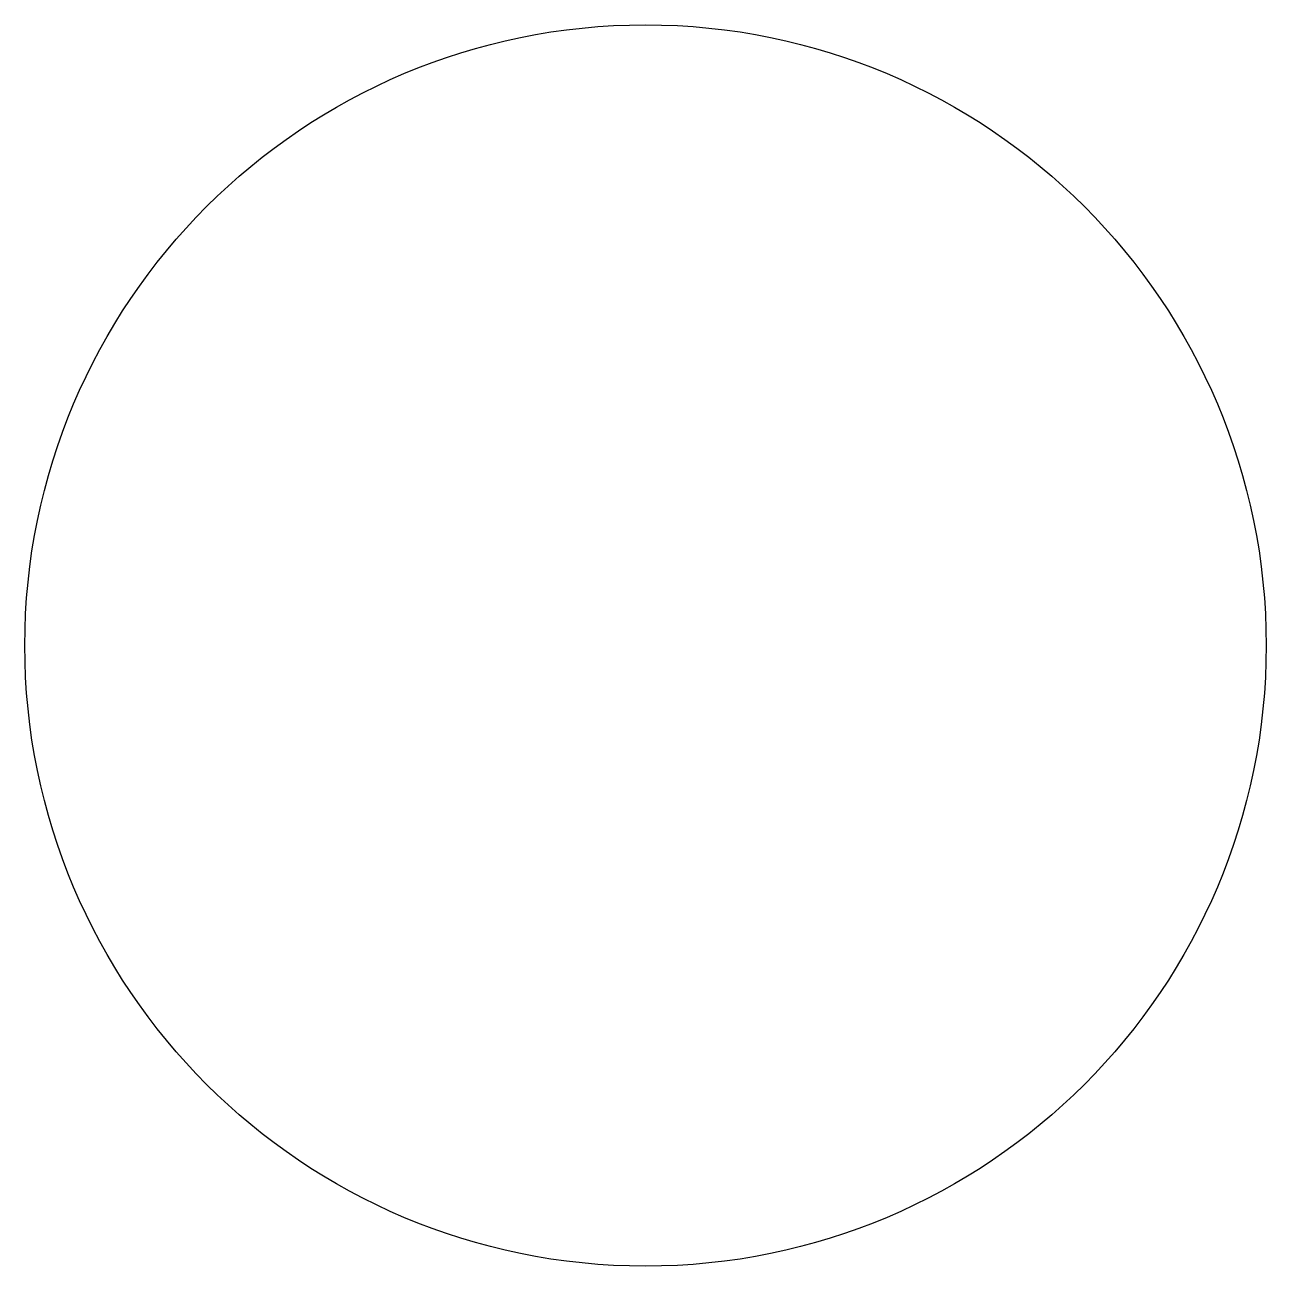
# Model space of a CAD drawing. Header units: inches. Extents: x 0 to 10, y 0 to 10.
import ezdxf

# ---------------------------------------------------------------- set-up
doc = ezdxf.new("R2010")
doc.units = ezdxf.units.IN
doc.header["$MEASUREMENT"] = 0

# ---------------------------------------------------------------- blocks, each defined once
blk = doc.blocks.new('BASE_POINT_PARAMETER')
blk.add_circle((-5, -5), 5)

msp = doc.modelspace()

# ---------------------------------------------------------------- block references
msp.add_blockref('BASE_POINT_PARAMETER', (10, 10))

doc.saveas('drawing.dxf')
